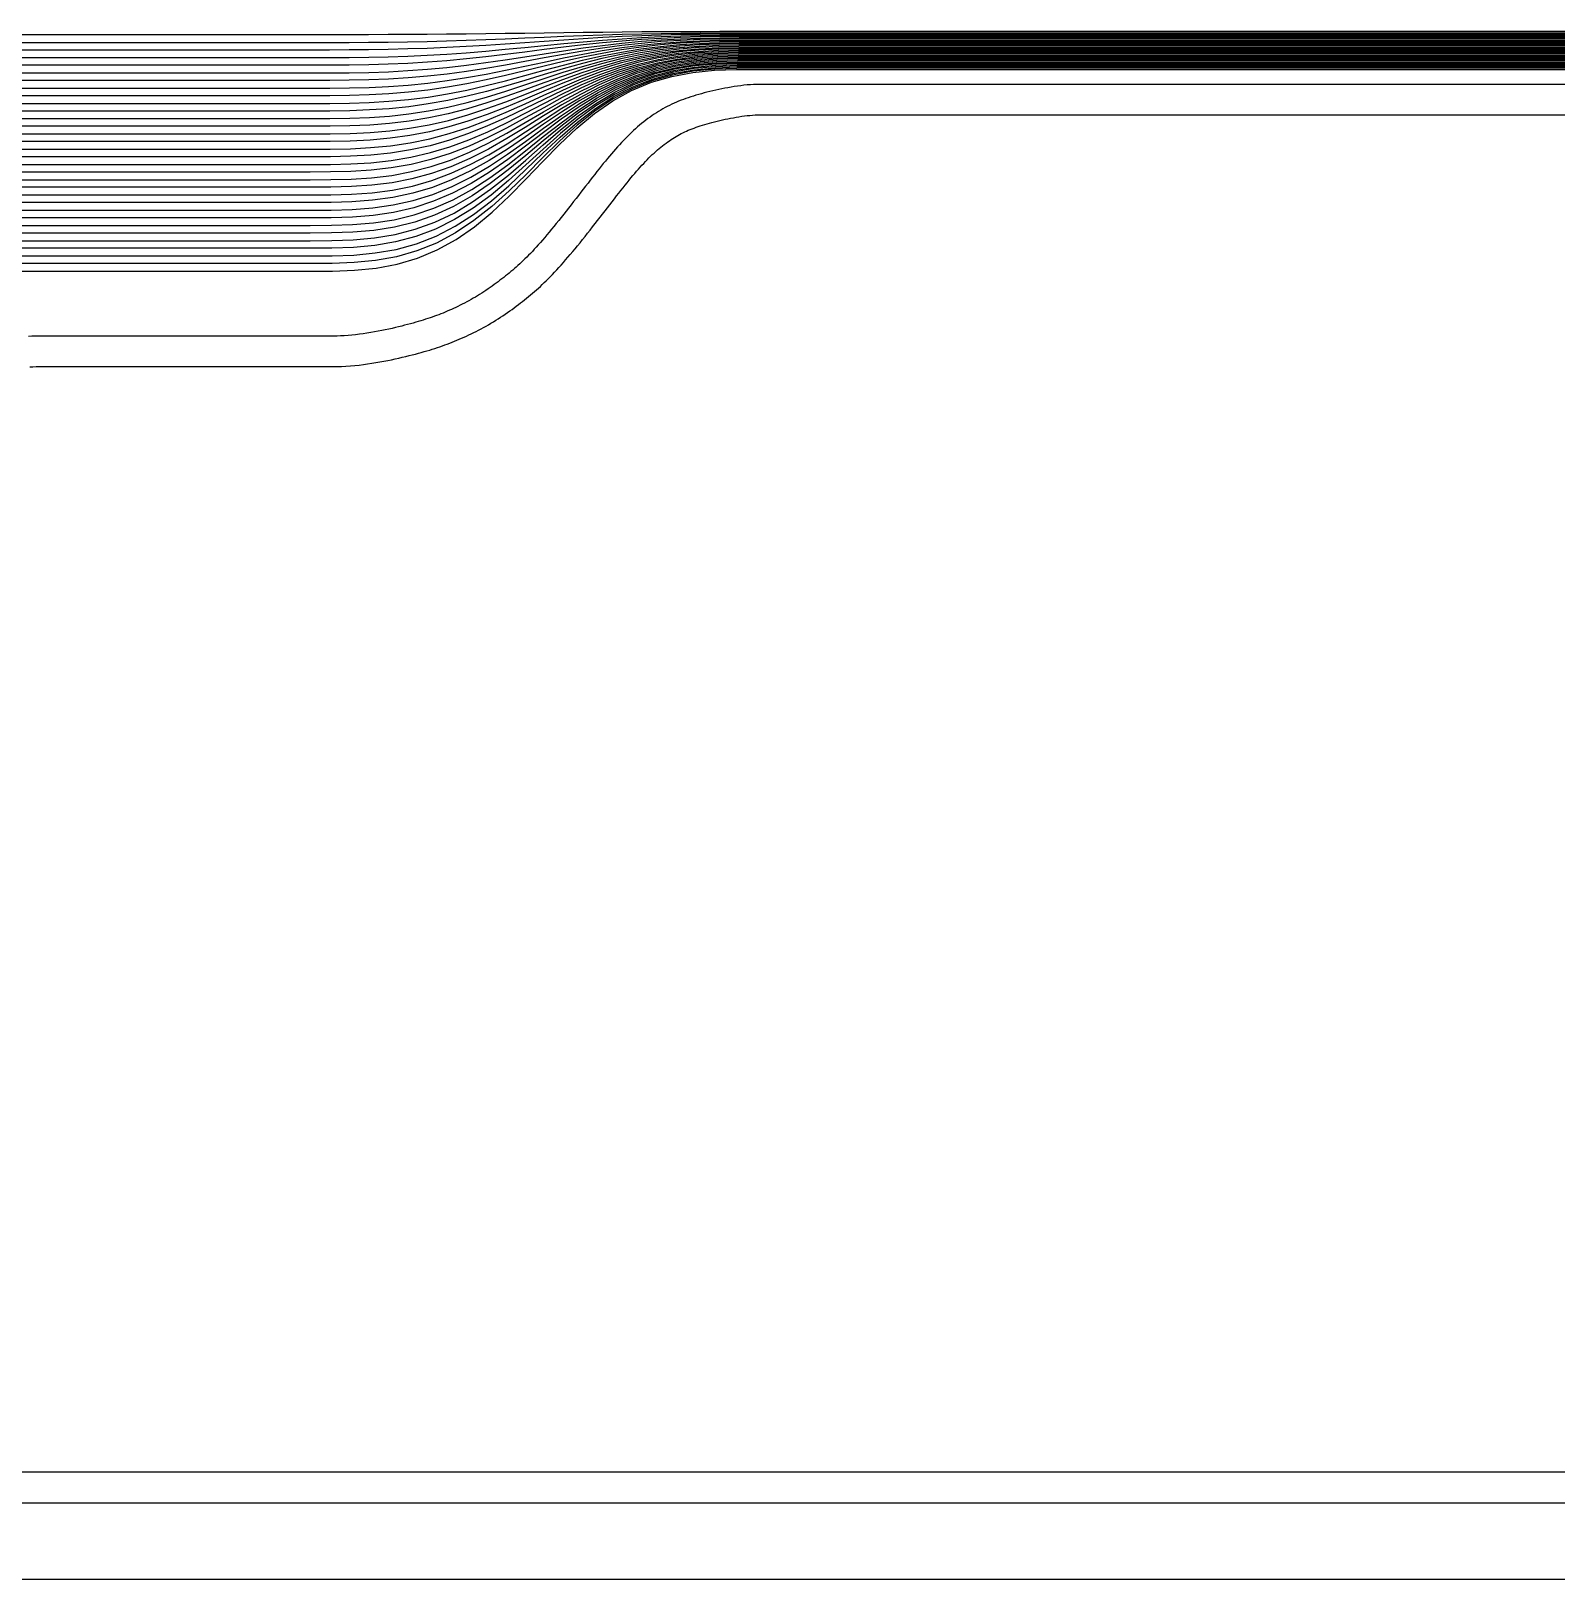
# Model space of a CAD drawing. Header units: millimetres. Extents: x 0 to 20, y 0 to 10.
# Drawn here: x 10 to 15, y 0 to 5.07 of the extents above; entities that cross this region are included whole.
import ezdxf

# ---------------------------------------------------------------- set-up
doc = ezdxf.new("R2010")
doc.units = ezdxf.units.MM
doc.header["$MEASUREMENT"] = 0
for name, color, linetype in [('Etch Layer 1', 10, 'Continuous'), ('Etch Layer 2', 112, 'Continuous'), ('Metal Layer 1', 52, 'Continuous')]:
    doc.layers.add(name, color=color, linetype=linetype)

msp = doc.modelspace()

# ---------------------------------------------------------------- linework, layer by layer
msp.add_lwpolyline([(20, 10), (0, 10), (0, 0), (20, 0)], close=True)
at = {"layer": 'Etch Layer 1'}
for points in [[(4.9715, 0.25), (19.29, 0.25, 0.414214), (19.39, 0.35), (19.39, 9.8, 0.414214), (19.29, 9.9), (4.9715, 9.9, 0.414214)], [(5.0715, 9.8), (19.19, 9.8, -0.414214), (19.29, 9.7), (19.29, 0.45, -0.414214), (19.19, 0.35), (5.0715, 0.35, -0.414214)]]:
    msp.add_lwpolyline(points, format="xyb", dxfattribs=at)
for points in [[(17.9023, 4.9), (12.39, 4.9), (12.3796, 4.8999), (12.3692, 4.8995), (12.3587, 4.8988), (12.3481, 4.8979), (12.3375, 4.8969), (12.3269, 4.8956), (12.3164, 4.8942), (12.3059, 4.8926), (12.2955, 4.8909), (12.2851, 4.8891), (12.2749, 4.8872), (12.2647, 4.8852), (12.2548, 4.8831), (12.2449, 4.881), (12.2352, 4.8788), (12.2256, 4.8765), (12.2162, 4.8741), (12.207, 4.8717), (12.198, 4.8693), (12.1891, 4.8668), (12.1803, 4.8642), (12.1718, 4.8616), (12.1634, 4.8589), (12.1551, 4.8562), (12.1471, 4.8534), (12.1391, 4.8505), (12.1313, 4.8476), (12.1235, 4.8445), (12.1159, 4.8413), (12.1084, 4.8381), (12.101, 4.8347), (12.0936, 4.8311), (12.0863, 4.8275), (12.0791, 4.8237), (12.0719, 4.8197), (12.0647, 4.8156), (12.0576, 4.8114), (12.0506, 4.807), (12.0435, 4.8024), (12.0365, 4.7977), (12.0296, 4.7928), (12.0226, 4.7878), (12.0157, 4.7826), (12.0089, 4.7773), (12.002, 4.7718), (11.9952, 4.7662), (11.9885, 4.7604), (11.9818, 4.7545), (11.9751, 4.7485), (11.9685, 4.7423), (11.9619, 4.736), (11.9553, 4.7295), (11.9487, 4.7229), (11.9422, 4.7162), (11.9357, 4.7093), (11.9292, 4.7022), (11.9227, 4.6951), (11.9162, 4.6877), (11.9097, 4.6802), (11.9032, 4.6726), (11.8966, 4.6648), (11.89, 4.6568), (11.8833, 4.6486), (11.8765, 4.6402), (11.8696, 4.6316), (11.8627, 4.6229), (11.8556, 4.6139), (11.8485, 4.6048), (11.8412, 4.5954), (11.8338, 4.5859), (11.8263, 4.5762), (11.8186, 4.5664), (11.8109, 4.5564), (11.8031, 4.5463), (11.7951, 4.5361), (11.7871, 4.5258), (11.7791, 4.5154), (11.7709, 4.505), (11.7628, 4.4946), (11.7546, 4.4842), (11.7465, 4.4739), (11.7384, 4.4637), (11.7303, 4.4537), (11.7224, 4.4438), (11.7145, 4.4341), (11.7068, 4.4247), (11.6992, 4.4155), (11.6917, 4.4066), (11.6844, 4.3979), (11.6772, 4.3896), (11.6702, 4.3816), (11.6634, 4.3738), (11.6567, 4.3664), (11.6502, 4.3593), (11.6439, 4.3525), (11.6377, 4.3459), (11.6316, 4.3396), (11.6256, 4.3336), (11.6197, 4.3278), (11.6139, 4.3222), (11.6081, 4.3167), (11.6024, 4.3114), (11.5967, 4.3063), (11.591, 4.3012), (11.5853, 4.2962), (11.5795, 4.2912), (11.5737, 4.2864), (11.5679, 4.2815), (11.562, 4.2767), (11.556, 4.2719), (11.55, 4.2671), (11.5438, 4.2623), (11.5376, 4.2575), (11.5313, 4.2528), (11.5249, 4.248), (11.5184, 4.2433), (11.5119, 4.2386), (11.5052, 4.2339), (11.4985, 4.2292), (11.4917, 4.2247), (11.4849, 4.2201), (11.478, 4.2157), (11.471, 4.2113), (11.464, 4.207), (11.457, 4.2027), (11.4499, 4.1986), (11.4428, 4.1945), (11.4357, 4.1906), (11.4285, 4.1867), (11.4214, 4.1829), (11.4142, 4.1792), (11.4071, 4.1756), (11.4, 4.1722), (11.3929, 4.1688), (11.3858, 4.1655), (11.3788, 4.1623), (11.3718, 4.1592), (11.3648, 4.1562), (11.3579, 4.1532), (11.3509, 4.1504), (11.344, 4.1476), (11.337, 4.1449), (11.33, 4.1422), (11.323, 4.1396), (11.3158, 4.1371), (11.3086, 4.1346), (11.3013, 4.1321), (11.2938, 4.1297), (11.2861, 4.1273), (11.2782, 4.1248), (11.27, 4.1224), (11.2617, 4.12), (11.253, 4.1175), (11.244, 4.1151), (11.2348, 4.1126), (11.2252, 4.1101), (11.2154, 4.1076), (11.2052, 4.1051), (11.1947, 4.1026), (11.1839, 4.1001), (11.1729, 4.0977), (11.1616, 4.0952), (11.15, 4.0929), (11.1382, 4.0905), (11.1262, 4.0883), (11.114, 4.0862), (11.1017, 4.0841), (11.0893, 4.0822), (11.0768, 4.0805), (11.0643, 4.0789), (11.0519, 4.0776), (11.0395, 4.0765), (11.0272, 4.0757), (11.0152, 4.0752), (11.0034, 4.075), (10.048, 4.075), (10.0366, 4.0749), (10.0253, 4.0748), (10.014, 4.0745), (10.0028, 4.0741), (9.9916, 4.0737)], [(9.9964, 3.9738), (10.0066, 3.9742), (10.0168, 3.9746), (10.0272, 3.9748), (10.0375, 3.9749), (10.0482, 3.975), (11.0042, 3.975), (11.0181, 3.9752), (11.0327, 3.9758), (11.0472, 3.9768), (11.0616, 3.9781), (11.0758, 3.9796), (11.0898, 3.9813), (11.1037, 3.9833), (11.1174, 3.9854), (11.1308, 3.9876), (11.1441, 3.9899), (11.157, 3.9923), (11.1697, 3.9948), (11.1821, 3.9974), (11.1942, 4), (11.206, 4.0026), (11.2175, 4.0053), (11.2287, 4.0079), (11.2395, 4.0106), (11.2501, 4.0132), (11.2603, 4.0159), (11.2702, 4.0185), (11.2798, 4.0212), (11.2892, 4.0238), (11.2983, 4.0265), (11.3072, 4.0291), (11.3158, 4.0318), (11.3243, 4.0345), (11.3327, 4.0372), (11.3409, 4.0399), (11.349, 4.0427), (11.357, 4.0456), (11.3649, 4.0485), (11.3728, 4.0515), (11.3807, 4.0546), (11.3885, 4.0577), (11.3963, 4.0609), (11.4042, 4.0642), (11.412, 4.0676), (11.4198, 4.0711), (11.4277, 4.0747), (11.4356, 4.0784), (11.4436, 4.0822), (11.4516, 4.0861), (11.4596, 4.0901), (11.4676, 4.0943), (11.4757, 4.0985), (11.4838, 4.1029), (11.4919, 4.1074), (11.5, 4.112), (11.508, 4.1167), (11.516, 4.1215), (11.5239, 4.1264), (11.5318, 4.1314), (11.5396, 4.1364), (11.5473, 4.1415), (11.5549, 4.1467), (11.5625, 4.1519), (11.5699, 4.1571), (11.5771, 4.1623), (11.5843, 4.1675), (11.5913, 4.1728), (11.5982, 4.178), (11.605, 4.1832), (11.6117, 4.1885), (11.6184, 4.1937), (11.6249, 4.199), (11.6314, 4.2043), (11.6379, 4.2097), (11.6443, 4.2151), (11.6507, 4.2206), (11.6571, 4.2262), (11.6636, 4.2319), (11.67, 4.2377), (11.6765, 4.2437), (11.683, 4.2499), (11.6896, 4.2562), (11.6962, 4.2628), (11.703, 4.2696), (11.7098, 4.2767), (11.7167, 4.2839), (11.7237, 4.2915), (11.7309, 4.2993), (11.7381, 4.3073), (11.7455, 4.3157), (11.7529, 4.3242), (11.7605, 4.3331), (11.7682, 4.3422), (11.776, 4.3515), (11.784, 4.3611), (11.792, 4.3709), (11.8001, 4.3809), (11.8083, 4.3911), (11.8166, 4.4014), (11.8248, 4.4118), (11.8331, 4.4223), (11.8414, 4.4328), (11.8497, 4.4434), (11.8579, 4.4539), (11.8661, 4.4644), (11.8741, 4.4747), (11.8821, 4.485), (11.8899, 4.4952), (11.8977, 4.5052), (11.9053, 4.515), (11.9127, 4.5246), (11.9201, 4.534), (11.9272, 4.5432), (11.9342, 4.5521), (11.9411, 4.5608), (11.9478, 4.5693), (11.9544, 4.5775), (11.9609, 4.5855), (11.9672, 4.5932), (11.9734, 4.6007), (11.9795, 4.6079), (11.9855, 4.6149), (11.9914, 4.6218), (11.9972, 4.6284), (12.003, 4.6348), (12.0088, 4.641), (12.0145, 4.6471), (12.0202, 4.6529), (12.0259, 4.6587), (12.0315, 4.6642), (12.0371, 4.6696), (12.0428, 4.6748), (12.0484, 4.6799), (12.054, 4.6849), (12.0596, 4.6896), (12.0652, 4.6943), (12.0708, 4.6988), (12.0764, 4.7031), (12.082, 4.7073), (12.0876, 4.7114), (12.0931, 4.7152), (12.0987, 4.719), (12.1042, 4.7226), (12.1097, 4.726), (12.1153, 4.7293), (12.1208, 4.7325), (12.1264, 4.7356), (12.132, 4.7385), (12.1376, 4.7413), (12.1434, 4.7441), (12.1492, 4.7467), (12.1551, 4.7493), (12.1612, 4.7518), (12.1674, 4.7543), (12.1738, 4.7567), (12.1804, 4.7591), (12.1872, 4.7615), (12.1943, 4.7638), (12.2015, 4.7661), (12.209, 4.7684), (12.2167, 4.7707), (12.2246, 4.7729), (12.2327, 4.7751), (12.2409, 4.7772), (12.2494, 4.7793), (12.258, 4.7814), (12.2668, 4.7834), (12.2757, 4.7854), (12.2847, 4.7872), (12.2937, 4.789), (12.3029, 4.7907), (12.3121, 4.7923), (12.3212, 4.7938), (12.3304, 4.7952), (12.3394, 4.7964), (12.3484, 4.7975), (12.3572, 4.7983), (12.3659, 4.7991), (12.3742, 4.7996), (12.3823, 4.7999), (12.3907, 4.8), (17.905, 4.8)]]:
    msp.add_lwpolyline(points, dxfattribs=at)
at = {"layer": 'Etch Layer 2'}
for points in [[(4.9715, 0.25), (19.29, 0.25, 0.414214), (19.39, 0.35), (19.39, 9.8, 0.414214), (19.29, 9.9), (4.9715, 9.9, 0.414214)], [(5.0715, 9.8), (19.19, 9.8, -0.414214), (19.29, 9.7), (19.29, 0.45, -0.414214), (19.19, 0.35), (5.0715, 0.35, -0.414214)]]:
    msp.add_lwpolyline(points, format="xyb", dxfattribs=at)
for points in [[(17.9023, 4.9), (12.39, 4.9), (12.3796, 4.8999), (12.3692, 4.8995), (12.3587, 4.8988), (12.3481, 4.8979), (12.3375, 4.8969), (12.3269, 4.8956), (12.3164, 4.8942), (12.3059, 4.8926), (12.2955, 4.8909), (12.2851, 4.8891), (12.2749, 4.8872), (12.2647, 4.8852), (12.2548, 4.8831), (12.2449, 4.881), (12.2352, 4.8788), (12.2256, 4.8765), (12.2162, 4.8741), (12.207, 4.8717), (12.198, 4.8693), (12.1891, 4.8668), (12.1803, 4.8642), (12.1718, 4.8616), (12.1634, 4.8589), (12.1551, 4.8562), (12.1471, 4.8534), (12.1391, 4.8505), (12.1313, 4.8476), (12.1235, 4.8445), (12.1159, 4.8413), (12.1084, 4.8381), (12.101, 4.8347), (12.0936, 4.8311), (12.0863, 4.8275), (12.0791, 4.8237), (12.0719, 4.8197), (12.0647, 4.8156), (12.0576, 4.8114), (12.0506, 4.807), (12.0435, 4.8024), (12.0365, 4.7977), (12.0296, 4.7928), (12.0226, 4.7878), (12.0157, 4.7826), (12.0089, 4.7773), (12.002, 4.7718), (11.9952, 4.7662), (11.9885, 4.7604), (11.9818, 4.7545), (11.9751, 4.7485), (11.9685, 4.7423), (11.9619, 4.736), (11.9553, 4.7295), (11.9487, 4.7229), (11.9422, 4.7162), (11.9357, 4.7093), (11.9292, 4.7022), (11.9227, 4.6951), (11.9162, 4.6877), (11.9097, 4.6802), (11.9032, 4.6726), (11.8966, 4.6648), (11.89, 4.6568), (11.8833, 4.6486), (11.8765, 4.6402), (11.8696, 4.6316), (11.8627, 4.6229), (11.8556, 4.6139), (11.8485, 4.6048), (11.8412, 4.5954), (11.8338, 4.5859), (11.8263, 4.5762), (11.8186, 4.5664), (11.8109, 4.5564), (11.8031, 4.5463), (11.7951, 4.5361), (11.7871, 4.5258), (11.7791, 4.5154), (11.7709, 4.505), (11.7628, 4.4946), (11.7546, 4.4842), (11.7465, 4.4739), (11.7384, 4.4637), (11.7303, 4.4537), (11.7224, 4.4438), (11.7145, 4.4341), (11.7068, 4.4247), (11.6992, 4.4155), (11.6917, 4.4066), (11.6844, 4.3979), (11.6772, 4.3896), (11.6702, 4.3816), (11.6634, 4.3738), (11.6567, 4.3664), (11.6502, 4.3593), (11.6439, 4.3525), (11.6377, 4.3459), (11.6316, 4.3396), (11.6256, 4.3336), (11.6197, 4.3278), (11.6139, 4.3222), (11.6081, 4.3167), (11.6024, 4.3114), (11.5967, 4.3063), (11.591, 4.3012), (11.5853, 4.2962), (11.5795, 4.2912), (11.5737, 4.2864), (11.5679, 4.2815), (11.562, 4.2767), (11.556, 4.2719), (11.55, 4.2671), (11.5438, 4.2623), (11.5376, 4.2575), (11.5313, 4.2528), (11.5249, 4.248), (11.5184, 4.2433), (11.5119, 4.2386), (11.5052, 4.2339), (11.4985, 4.2292), (11.4917, 4.2247), (11.4849, 4.2201), (11.478, 4.2157), (11.471, 4.2113), (11.464, 4.207), (11.457, 4.2027), (11.4499, 4.1986), (11.4428, 4.1945), (11.4357, 4.1906), (11.4285, 4.1867), (11.4214, 4.1829), (11.4142, 4.1792), (11.4071, 4.1756), (11.4, 4.1722), (11.3929, 4.1688), (11.3858, 4.1655), (11.3788, 4.1623), (11.3718, 4.1592), (11.3648, 4.1562), (11.3579, 4.1532), (11.3509, 4.1504), (11.344, 4.1476), (11.337, 4.1449), (11.33, 4.1422), (11.323, 4.1396), (11.3158, 4.1371), (11.3086, 4.1346), (11.3013, 4.1321), (11.2938, 4.1297), (11.2861, 4.1273), (11.2782, 4.1248), (11.27, 4.1224), (11.2617, 4.12), (11.253, 4.1175), (11.244, 4.1151), (11.2348, 4.1126), (11.2252, 4.1101), (11.2154, 4.1076), (11.2052, 4.1051), (11.1947, 4.1026), (11.1839, 4.1001), (11.1729, 4.0977), (11.1616, 4.0952), (11.15, 4.0929), (11.1382, 4.0905), (11.1262, 4.0883), (11.114, 4.0862), (11.1017, 4.0841), (11.0893, 4.0822), (11.0768, 4.0805), (11.0643, 4.0789), (11.0519, 4.0776), (11.0395, 4.0765), (11.0272, 4.0757), (11.0152, 4.0752), (11.0034, 4.075), (10.048, 4.075), (10.0366, 4.0749), (10.0253, 4.0748), (10.014, 4.0745), (10.0028, 4.0741), (9.9916, 4.0737)], [(9.9964, 3.9738), (10.0066, 3.9742), (10.0168, 3.9746), (10.0272, 3.9748), (10.0375, 3.9749), (10.0482, 3.975), (11.0042, 3.975), (11.0181, 3.9752), (11.0327, 3.9758), (11.0472, 3.9768), (11.0616, 3.9781), (11.0758, 3.9796), (11.0898, 3.9813), (11.1037, 3.9833), (11.1174, 3.9854), (11.1308, 3.9876), (11.1441, 3.9899), (11.157, 3.9923), (11.1697, 3.9948), (11.1821, 3.9974), (11.1942, 4), (11.206, 4.0026), (11.2175, 4.0053), (11.2287, 4.0079), (11.2395, 4.0106), (11.2501, 4.0132), (11.2603, 4.0159), (11.2702, 4.0185), (11.2798, 4.0212), (11.2892, 4.0238), (11.2983, 4.0265), (11.3072, 4.0291), (11.3158, 4.0318), (11.3243, 4.0345), (11.3327, 4.0372), (11.3409, 4.0399), (11.349, 4.0427), (11.357, 4.0456), (11.3649, 4.0485), (11.3728, 4.0515), (11.3807, 4.0546), (11.3885, 4.0577), (11.3963, 4.0609), (11.4042, 4.0642), (11.412, 4.0676), (11.4198, 4.0711), (11.4277, 4.0747), (11.4356, 4.0784), (11.4436, 4.0822), (11.4516, 4.0861), (11.4596, 4.0901), (11.4676, 4.0943), (11.4757, 4.0985), (11.4838, 4.1029), (11.4919, 4.1074), (11.5, 4.112), (11.508, 4.1167), (11.516, 4.1215), (11.5239, 4.1264), (11.5318, 4.1314), (11.5396, 4.1364), (11.5473, 4.1415), (11.5549, 4.1467), (11.5625, 4.1519), (11.5699, 4.1571), (11.5771, 4.1623), (11.5843, 4.1675), (11.5913, 4.1728), (11.5982, 4.178), (11.605, 4.1832), (11.6117, 4.1885), (11.6184, 4.1937), (11.6249, 4.199), (11.6314, 4.2043), (11.6379, 4.2097), (11.6443, 4.2151), (11.6507, 4.2206), (11.6571, 4.2262), (11.6636, 4.2319), (11.67, 4.2377), (11.6765, 4.2437), (11.683, 4.2499), (11.6896, 4.2562), (11.6962, 4.2628), (11.703, 4.2696), (11.7098, 4.2767), (11.7167, 4.2839), (11.7237, 4.2915), (11.7309, 4.2993), (11.7381, 4.3073), (11.7455, 4.3157), (11.7529, 4.3242), (11.7605, 4.3331), (11.7682, 4.3422), (11.776, 4.3515), (11.784, 4.3611), (11.792, 4.3709), (11.8001, 4.3809), (11.8083, 4.3911), (11.8166, 4.4014), (11.8248, 4.4118), (11.8331, 4.4223), (11.8414, 4.4328), (11.8497, 4.4434), (11.8579, 4.4539), (11.8661, 4.4644), (11.8741, 4.4747), (11.8821, 4.485), (11.8899, 4.4952), (11.8977, 4.5052), (11.9053, 4.515), (11.9127, 4.5246), (11.9201, 4.534), (11.9272, 4.5432), (11.9342, 4.5521), (11.9411, 4.5608), (11.9478, 4.5693), (11.9544, 4.5775), (11.9609, 4.5855), (11.9672, 4.5932), (11.9734, 4.6007), (11.9795, 4.6079), (11.9855, 4.6149), (11.9914, 4.6218), (11.9972, 4.6284), (12.003, 4.6348), (12.0088, 4.641), (12.0145, 4.6471), (12.0202, 4.6529), (12.0259, 4.6587), (12.0315, 4.6642), (12.0371, 4.6696), (12.0428, 4.6748), (12.0484, 4.6799), (12.054, 4.6849), (12.0596, 4.6896), (12.0652, 4.6943), (12.0708, 4.6988), (12.0764, 4.7031), (12.082, 4.7073), (12.0876, 4.7114), (12.0931, 4.7152), (12.0987, 4.719), (12.1042, 4.7226), (12.1097, 4.726), (12.1153, 4.7293), (12.1208, 4.7325), (12.1264, 4.7356), (12.132, 4.7385), (12.1376, 4.7413), (12.1434, 4.7441), (12.1492, 4.7467), (12.1551, 4.7493), (12.1612, 4.7518), (12.1674, 4.7543), (12.1738, 4.7567), (12.1804, 4.7591), (12.1872, 4.7615), (12.1943, 4.7638), (12.2015, 4.7661), (12.209, 4.7684), (12.2167, 4.7707), (12.2246, 4.7729), (12.2327, 4.7751), (12.2409, 4.7772), (12.2494, 4.7793), (12.258, 4.7814), (12.2668, 4.7834), (12.2757, 4.7854), (12.2847, 4.7872), (12.2937, 4.789), (12.3029, 4.7907), (12.3121, 4.7923), (12.3212, 4.7938), (12.3304, 4.7952), (12.3394, 4.7964), (12.3484, 4.7975), (12.3572, 4.7983), (12.3659, 4.7991), (12.3742, 4.7996), (12.3823, 4.7999), (12.3907, 4.8), (17.905, 4.8)]]:
    msp.add_lwpolyline(points, dxfattribs=at)
at = {"layer": 'Metal Layer 1'}
for points in [[(17.7978, 5.0727), (12.3865, 5.0727), (12.3225, 5.0727), (12.2585, 5.0727), (12.1946, 5.0726), (12.1306, 5.0724), (12.0666, 5.0721), (12.0026, 5.0717), (11.9386, 5.0711), (11.8747, 5.0705), (11.8107, 5.0698), (11.7467, 5.0689), (11.6827, 5.0681), (11.6188, 5.0672), (11.5548, 5.0663), (11.4908, 5.0655), (11.4268, 5.0647), (11.3629, 5.0641), (11.2989, 5.0636), (11.2349, 5.0632), (11.1709, 5.0629), (11.1069, 5.0627), (11.043, 5.0625), (10.979, 5.0625), (10.915, 5.0625), (9.39, 5.0625)], [(9.39, 5.0375), (10.915, 5.0375), (10.979, 5.0375), (11.043, 5.0377), (11.107, 5.038), (11.171, 5.0386), (11.235, 5.0395), (11.299, 5.0408), (11.3629, 5.0425), (11.4269, 5.0445), (11.4909, 5.0468), (11.5548, 5.0493), (11.6188, 5.052), (11.6827, 5.0548), (11.7467, 5.0574), (11.8106, 5.06), (11.8746, 5.0623), (11.9386, 5.0643), (12.0026, 5.0659), (12.0665, 5.0672), (12.1305, 5.0681), (12.1945, 5.0688), (12.2585, 5.0691), (12.3225, 5.0692), (12.3865, 5.0692), (17.7928, 5.0692)], [(17.7678, 5.0647), (12.3865, 5.0647), (12.3225, 5.0647), (12.2584, 5.0645), (12.1944, 5.0639), (12.1304, 5.0629), (12.0664, 5.0614), (12.0024, 5.0593), (11.9384, 5.0566), (11.8745, 5.0533), (11.8106, 5.0495), (11.7466, 5.0453), (11.6827, 5.0409), (11.6188, 5.0364), (11.5549, 5.0319), (11.4909, 5.0277), (11.427, 5.024), (11.3631, 5.0207), (11.2991, 5.018), (11.2351, 5.0159), (11.1711, 5.0143), (11.1071, 5.0133), (11.0431, 5.0128), (10.979, 5.0125), (10.915, 5.0125), (9.39, 5.0125)], [(9.39, 4.9875), (10.915, 4.9875), (10.9791, 4.9875), (11.0432, 4.9879), (11.1073, 4.9886), (11.1713, 4.9901), (11.2353, 4.9922), (11.2993, 4.9952), (11.3633, 4.9991), (11.4272, 5.0037), (11.4911, 5.009), (11.555, 5.0149), (11.6188, 5.0212), (11.6827, 5.0276), (11.7465, 5.0338), (11.8104, 5.0397), (11.8743, 5.0451), (11.9382, 5.0497), (12.0022, 5.0535), (12.0662, 5.0565), (12.1302, 5.0587), (12.1942, 5.0601), (12.2583, 5.0609), (12.3224, 5.0612), (12.3865, 5.0612), (17.7678, 5.0612)], [(17.7678, 5.0567), (12.3865, 5.0567), (12.3223, 5.0567), (12.2582, 5.0563), (12.194, 5.0553), (12.13, 5.0535), (12.0659, 5.0507), (12.0019, 5.0469), (11.938, 5.042), (11.8741, 5.0361), (11.8102, 5.0293), (11.7464, 5.0217), (11.6826, 5.0137), (11.6189, 5.0055), (11.5551, 4.9975), (11.4913, 4.99), (11.4274, 4.9832), (11.3635, 4.9773), (11.2996, 4.9724), (11.2356, 4.9686), (11.1715, 4.9658), (11.1075, 4.964), (11.0433, 4.963), (10.9792, 4.9626), (10.915, 4.9625), (9.39, 4.9625)], [(9.39, 4.9375), (10.915, 4.9375), (10.9793, 4.9376), (11.0435, 4.9381), (11.1077, 4.9393), (11.1719, 4.9415), (11.2359, 4.9449), (11.2999, 4.9497), (11.3639, 4.9557), (11.4277, 4.9629), (11.4915, 4.9713), (11.5552, 4.9805), (11.6189, 4.9904), (11.6826, 5.0004), (11.7463, 5.0102), (11.81, 5.0195), (11.8738, 5.0278), (11.9376, 5.0351), (12.0016, 5.0411), (12.0656, 5.0458), (12.1296, 5.0492), (12.1938, 5.0515), (12.258, 5.0527), (12.3222, 5.0532), (12.3865, 5.0532), (17.7678, 5.0532)], [(17.7678, 5.0487), (12.3865, 5.0487), (12.3221, 5.0487), (12.2578, 5.0481), (12.1935, 5.0466), (12.1293, 5.044), (12.0652, 5.04), (12.0012, 5.0344), (11.9373, 5.0274), (11.8735, 5.0188), (11.8098, 5.009), (11.7461, 4.9981), (11.6825, 4.9865), (11.619, 4.9747), (11.5554, 4.9631), (11.4917, 4.9523), (11.428, 4.9424), (11.3642, 4.9339), (11.3003, 4.9268), (11.2363, 4.9213), (11.1722, 4.9172), (11.108, 4.9146), (11.0437, 4.9132), (10.9794, 4.9126), (10.915, 4.9125), (9.39, 4.9125)], [(9.39, 4.8875), (10.915, 4.8875), (10.9795, 4.8876), (11.044, 4.8883), (11.1084, 4.8899), (11.1727, 4.893), (11.2368, 4.8976), (11.3008, 4.9041), (11.3647, 4.9122), (11.4284, 4.9221), (11.4921, 4.9335), (11.5556, 4.9461), (11.619, 4.9595), (11.6825, 4.9732), (11.7459, 4.9866), (11.8094, 4.9992), (11.8731, 5.0106), (11.9368, 5.0205), (12.0007, 5.0287), (12.0647, 5.0351), (12.1288, 5.0398), (12.1931, 5.0428), (12.2575, 5.0445), (12.322, 5.0452), (12.3865, 5.0452), (17.7678, 5.0452)], [(17.7678, 5.0407), (12.3865, 5.0407), (12.3218, 5.0406), (12.2572, 5.0399), (12.1927, 5.038), (12.1283, 5.0346), (12.0641, 5.0293), (12.0001, 5.022), (11.9363, 5.0128), (11.8726, 5.0016), (11.8091, 4.9887), (11.7457, 4.9745), (11.6824, 4.9594), (11.6191, 4.9439), (11.5558, 4.9287), (11.4924, 4.9145), (11.4289, 4.9016), (11.3652, 4.8905), (11.3014, 4.8812), (11.2374, 4.874), (11.1732, 4.8687), (11.1088, 4.8653), (11.0443, 4.8634), (10.9797, 4.8626), (10.915, 4.8625), (9.39, 4.8625)], [(9.39, 4.8375), (10.915, 4.8375), (10.9798, 4.8376), (11.0446, 4.8385), (11.1093, 4.8406), (11.1737, 4.8444), (11.238, 4.8503), (11.302, 4.8585), (11.3658, 4.8688), (11.4294, 4.8814), (11.4928, 4.8958), (11.5561, 4.9117), (11.6192, 4.9287), (11.6823, 4.946), (11.7454, 4.963), (11.8087, 4.979), (11.8721, 4.9934), (11.9357, 5.0059), (11.9995, 5.0163), (12.0635, 5.0244), (12.1278, 5.0303), (12.1922, 5.0342), (12.2569, 5.0363), (12.3217, 5.0371), (12.3865, 5.0372), (17.7678, 5.0372)], [(17.7678, 5.0327), (12.3865, 5.0327), (12.3215, 5.0326), (12.2565, 5.0317), (12.1917, 5.0293), (12.1272, 5.0251), (12.0628, 5.0186), (11.9988, 5.0096), (11.935, 4.9982), (11.8715, 4.9844), (11.8082, 4.9685), (11.7452, 4.9509), (11.6822, 4.9322), (11.6193, 4.9131), (11.5563, 4.8944), (11.4933, 4.8768), (11.43, 4.8609), (11.3665, 4.8471), (11.3027, 4.8356), (11.2387, 4.8267), (11.1743, 4.8202), (11.1098, 4.8159), (11.045, 4.8136), (10.98, 4.8126), (10.915, 4.8125), (9.39, 4.8125)], [(9.39, 4.7875), (10.915, 4.7875), (10.9802, 4.7877), (11.0454, 4.7887), (11.1103, 4.7912), (11.175, 4.7959), (11.2394, 4.803), (11.3035, 4.8129), (11.3672, 4.8254), (11.4306, 4.8406), (11.4938, 4.858), (11.5567, 4.8773), (11.6194, 4.8979), (11.6821, 4.9189), (11.7448, 4.9394), (11.8078, 4.9587), (11.8709, 4.9762), (11.9343, 4.9913), (11.998, 5.0039), (12.0621, 5.0137), (12.1265, 5.0208), (12.1912, 5.0255), (12.2561, 5.0281), (12.3213, 5.0291), (12.3865, 5.0292), (17.7678, 5.0292)], [(17.7678, 5.0247), (12.3865, 5.0247), (12.321, 5.0246), (12.2557, 5.0235), (12.1906, 5.0207), (12.1257, 5.0156), (12.0613, 5.0079), (11.9972, 4.9972), (11.9335, 4.9836), (11.8702, 4.9672), (11.8072, 4.9482), (11.7445, 4.9273), (11.682, 4.905), (11.6195, 4.8822), (11.557, 4.86), (11.4943, 4.839), (11.4313, 4.8201), (11.368, 4.8036), (11.3043, 4.79), (11.2402, 4.7794), (11.1758, 4.7716), (11.1109, 4.7665), (11.0458, 4.7638), (10.9805, 4.7627), (10.915, 4.7625), (9.39, 4.7625)], [(9.39, 4.7375), (10.915, 4.7375), (10.9807, 4.7377), (11.0463, 4.7389), (11.1116, 4.7419), (11.1766, 4.7474), (11.2411, 4.7558), (11.3052, 4.7673), (11.3688, 4.782), (11.432, 4.7998), (11.4949, 4.8203), (11.5574, 4.843), (11.6196, 4.8671), (11.6819, 4.8917), (11.7442, 4.9158), (11.8066, 4.9385), (11.8695, 4.959), (11.9327, 4.9767), (11.9963, 4.9915), (12.0604, 5.003), (12.1249, 5.0114), (12.1899, 5.0169), (12.2552, 5.0199), (12.3208, 5.0211), (12.3865, 5.0212), (17.7678, 5.0212)], [(17.7678, 5.0167), (12.3865, 5.0167), (12.3205, 5.0166), (12.2547, 5.0153), (12.1892, 5.0121), (12.1241, 5.0062), (12.0595, 4.9972), (11.9954, 4.9848), (11.9318, 4.969), (11.8687, 4.95), (11.806, 4.928), (11.7438, 4.9037), (11.6817, 4.8778), (11.6198, 4.8514), (11.5577, 4.8256), (11.4955, 4.8013), (11.4328, 4.7793), (11.3697, 4.7602), (11.3061, 4.7444), (11.242, 4.7321), (11.1774, 4.7231), (11.1123, 4.7172), (11.0468, 4.714), (10.981, 4.7127), (10.915, 4.7125), (9.39, 4.7125)], [(9.39, 4.6875), (10.915, 4.6875), (10.9813, 4.6877), (11.0473, 4.6891), (11.1131, 4.6925), (11.1783, 4.6988), (11.2431, 4.7085), (11.3072, 4.7217), (11.3707, 4.7386), (11.4337, 4.759), (11.4961, 4.7825), (11.5582, 4.8086), (11.6199, 4.8362), (11.6816, 4.8645), (11.7433, 4.8922), (11.8054, 4.9182), (11.8678, 4.9417), (11.9308, 4.9621), (11.9943, 4.9791), (12.0584, 4.9923), (12.1232, 5.0019), (12.1884, 5.0082), (12.2542, 5.0117), (12.3202, 5.013), (12.3865, 5.0132), (17.7678, 5.0132)], [(17.7678, 5.0087), (12.3865, 5.0087), (12.3199, 5.0085), (12.2536, 5.0071), (12.1876, 5.0034), (12.1222, 4.9967), (12.0574, 4.9865), (11.9932, 4.9724), (11.9298, 4.9544), (11.8669, 4.9327), (11.8047, 4.9077), (11.7429, 4.8801), (11.6814, 4.8507), (11.6201, 4.8206), (11.5586, 4.7912), (11.4968, 4.7635), (11.4346, 4.7385), (11.3717, 4.7168), (11.3083, 4.6988), (11.2441, 4.6848), (11.1793, 4.6745), (11.1139, 4.6678), (11.0479, 4.6642), (10.9816, 4.6627), (10.915, 4.6625), (9.39, 4.6625)], [(9.39, 4.6375), (10.915, 4.6375), (10.9819, 4.6377), (11.0485, 4.6393), (11.1147, 4.6432), (11.1804, 4.6503), (11.2453, 4.6612), (11.3095, 4.6761), (11.3729, 4.6952), (11.4355, 4.7182), (11.4976, 4.7448), (11.5591, 4.7742), (11.6202, 4.8054), (11.6813, 4.8373), (11.7424, 4.8686), (11.8039, 4.898), (11.866, 4.9245), (11.9286, 4.9476), (11.992, 4.9666), (12.0562, 4.9816), (12.1211, 4.9925), (12.1868, 4.9996), (12.253, 5.0035), (12.3196, 5.005), (12.3865, 5.0052), (17.7678, 5.0052)], [(17.7678, 5.0007), (12.3865, 5.0007), (12.3193, 5.0005), (12.2523, 4.9989), (12.1859, 4.9948), (12.1201, 4.9873), (12.055, 4.9758), (11.9909, 4.96), (11.9275, 4.9398), (11.865, 4.9155), (11.8032, 4.8875), (11.7419, 4.8565), (11.6811, 4.8235), (11.6204, 4.7898), (11.5596, 4.7568), (11.4983, 4.7258), (11.4365, 4.6977), (11.374, 4.6734), (11.3106, 4.6533), (11.2465, 4.6375), (11.1814, 4.626), (11.1156, 4.6185), (11.0492, 4.6144), (10.9822, 4.6127), (10.915, 4.6125), (9.39, 4.6125)], [(9.39, 4.5875), (10.915, 4.5875), (10.9826, 4.5878), (11.0499, 4.5895), (11.1166, 4.5938), (11.1826, 4.6017), (11.2477, 4.6139), (11.312, 4.6305), (11.3752, 4.6518), (11.4376, 4.6775), (11.4992, 4.7071), (11.5601, 4.7398), (11.6206, 4.7746), (11.6809, 4.8102), (11.7414, 4.845), (11.8023, 4.8777), (11.8639, 4.9073), (11.9263, 4.933), (11.9895, 4.9542), (12.0538, 4.9709), (12.1189, 4.983), (12.1849, 4.9909), (12.2516, 4.9953), (12.3189, 4.997), (12.3865, 4.9972), (17.7678, 4.9972)], [(17.7678, 4.9927), (12.3865, 4.9927), (12.3186, 4.9925), (12.251, 4.9907), (12.1839, 4.9861), (12.1177, 4.9778), (12.0525, 4.9651), (11.9882, 4.9476), (11.925, 4.9252), (11.8628, 4.8983), (11.8015, 4.8672), (11.7409, 4.8329), (11.6807, 4.7963), (11.6208, 4.759), (11.5606, 4.7224), (11.5, 4.688), (11.4387, 4.657), (11.3765, 4.63), (11.3133, 4.6077), (11.249, 4.5902), (11.1838, 4.5775), (11.1176, 4.5691), (11.0505, 4.5646), (10.9829, 4.5628), (10.915, 4.5625), (9.39, 4.5625)], [(9.39, 4.5375), (10.915, 4.5375), (10.9833, 4.5378), (11.0513, 4.5397), (11.1186, 4.5445), (11.1851, 4.5532), (11.2505, 4.5666), (11.3147, 4.5849), (11.3778, 4.6084), (11.4399, 4.6367), (11.5009, 4.6693), (11.5612, 4.7054), (11.621, 4.7438), (11.6805, 4.783), (11.7403, 4.8214), (11.8006, 4.8574), (11.8616, 4.8901), (11.9237, 4.9184), (11.9868, 4.9418), (12.051, 4.9602), (12.1164, 4.9735), (12.1829, 4.9823), (12.2502, 4.9871), (12.3182, 4.989), (12.3865, 4.9892), (17.7678, 4.9892)], [(17.7678, 4.9847), (12.3865, 4.9847), (12.3178, 4.9845), (12.2494, 4.9825), (12.1818, 4.9775), (12.1152, 4.9683), (12.0496, 4.9544), (11.9853, 4.9352), (11.9223, 4.9107), (11.8605, 4.8811), (11.7997, 4.847), (11.7397, 4.8092), (11.6803, 4.7691), (11.6212, 4.7281), (11.5618, 4.688), (11.5018, 4.6503), (11.4411, 4.6162), (11.3792, 4.5866), (11.3162, 4.5621), (11.2519, 4.5429), (11.1863, 4.5289), (11.1197, 4.5198), (11.0521, 4.5148), (10.9837, 4.5128), (10.915, 4.5125), (9.39, 4.5125)], [(9.39, 4.4875), (10.915, 4.4875), (10.9842, 4.4878), (11.0529, 4.4899), (11.1208, 4.4951), (11.1877, 4.5047), (11.2534, 4.5193), (11.3177, 4.5393), (11.3807, 4.565), (11.4423, 4.5959), (11.5028, 4.6316), (11.5624, 4.671), (11.6214, 4.7129), (11.6801, 4.7558), (11.7391, 4.7978), (11.7987, 4.8372), (11.8592, 4.8728), (11.9208, 4.9038), (11.9838, 4.9294), (12.0481, 4.9495), (12.1138, 4.9641), (12.1807, 4.9736), (12.2486, 4.9789), (12.3173, 4.9809), (12.3865, 4.9812), (17.7678, 4.9812)], [(17.7678, 4.9767), (12.3865, 4.9767), (12.3169, 4.9764), (12.2478, 4.9743), (12.1795, 4.9688), (12.1124, 4.9589), (12.0466, 4.9437), (11.9822, 4.9228), (11.9193, 4.8961), (11.8579, 4.8638), (11.7977, 4.8267), (11.7385, 4.7856), (11.6799, 4.7419), (11.6216, 4.6973), (11.563, 4.6536), (11.5038, 4.6125), (11.4436, 4.5754), (11.3822, 4.5432), (11.3193, 4.5165), (11.2549, 4.4956), (11.1891, 4.4804), (11.122, 4.4704), (11.0537, 4.465), (10.9846, 4.4628), (10.915, 4.4625), (9.39, 4.4625)], [(9.39, 4.4375), (10.915, 4.4375), (10.9851, 4.4378), (11.0546, 4.4401), (11.1232, 4.4458), (11.1906, 4.4561), (11.2566, 4.472), (11.321, 4.4937), (11.3837, 4.5216), (11.445, 4.5551), (11.5049, 4.5938), (11.5637, 4.6366), (11.6218, 4.6821), (11.6797, 4.7286), (11.7378, 4.7741), (11.7966, 4.8169), (11.8565, 4.8556), (11.9178, 4.8892), (11.9805, 4.917), (12.0449, 4.9388), (12.1109, 4.9546), (12.1783, 4.965), (12.2469, 4.9707), (12.3164, 4.9729), (12.3865, 4.9732), (17.7678, 4.9732)], [(17.7678, 4.9687), (12.3865, 4.9687), (12.316, 4.9684), (12.246, 4.9661), (12.177, 4.9602), (12.1094, 4.9494), (12.0433, 4.933), (11.9789, 4.9104), (11.9162, 4.8815), (11.8551, 4.8466), (11.7955, 4.8065), (11.7371, 4.762), (11.6794, 4.7148), (11.6221, 4.6665), (11.5644, 4.6192), (11.506, 4.5748), (11.4464, 4.5346), (11.3853, 4.4998), (11.3226, 4.4709), (11.2582, 4.4483), (11.1921, 4.4318), (11.1245, 4.4211), (11.0555, 4.4152), (10.9855, 4.4128), (10.915, 4.4125), (9.39, 4.4125)], [(9.39, 4.3875), (10.915, 4.3875), (10.986, 4.3879), (11.0564, 4.3903), (11.1258, 4.3964), (11.1937, 4.4076), (11.26, 4.4247), (11.3244, 4.4481), (11.387, 4.4781), (11.4479, 4.5143), (11.5071, 4.5561), (11.5651, 4.6022), (11.6223, 4.6513), (11.6792, 4.7014), (11.7364, 4.7505), (11.7944, 4.7967), (11.8536, 4.8384), (11.9145, 4.8746), (11.9771, 4.9046), (12.0415, 4.9281), (12.1078, 4.9452), (12.1757, 4.9563), (12.2451, 4.9625), (12.3155, 4.9649), (12.3865, 4.9652), (17.7678, 4.9652)], [(17.7678, 4.9607), (12.3865, 4.9607), (12.315, 4.9604), (12.2441, 4.9579), (12.1744, 4.9515), (12.1062, 4.94), (12.0398, 4.9223), (11.9753, 4.8979), (11.9128, 4.8669), (11.8522, 4.8294), (11.7932, 4.7862), (11.7356, 4.7384), (11.6789, 4.6876), (11.6226, 4.6357), (11.5659, 4.5848), (11.5083, 4.537), (11.4493, 4.4938), (11.3887, 4.4564), (11.3262, 4.4253), (11.2617, 4.401), (11.1953, 4.3833), (11.1271, 4.3717), (11.0574, 4.3654), (10.9865, 4.3629), (10.915, 4.3625), (9.39, 4.3625)], [(9.39, 4.3375), (10.915, 4.3375), (10.987, 4.3379), (11.0584, 4.3405), (11.1285, 4.3471), (11.197, 4.359), (11.2636, 4.3774), (11.3281, 4.4026), (11.3905, 4.4347), (11.4509, 4.4736), (11.5095, 4.5183), (11.5666, 4.5678), (11.6228, 4.6205), (11.6787, 4.6743), (11.7349, 4.7269), (11.792, 4.7764), (11.8506, 4.8212), (11.911, 4.86), (11.9734, 4.8922), (12.0379, 4.9174), (12.1045, 4.9357), (12.173, 4.9477), (12.2431, 4.9543), (12.3145, 4.9569), (12.3865, 4.9572), (17.7678, 4.9572)], [(17.7678, 4.9527), (12.3865, 4.9527), (12.314, 4.9523), (12.2421, 4.9497), (12.1716, 4.9429), (12.1028, 4.9305), (12.036, 4.9116), (11.9715, 4.8855), (11.9092, 4.8523), (11.849, 4.8122), (11.7908, 4.7659), (11.7341, 4.7148), (11.6784, 4.6604), (11.6231, 4.6048), (11.5674, 4.5504), (11.5107, 4.4993), (11.4525, 4.4531), (11.3923, 4.4129), (11.33, 4.3797), (11.2655, 4.3537), (11.1987, 4.3348), (11.1299, 4.3224), (11.0594, 4.3156), (10.9875, 4.3129), (10.915, 4.3125), (9.39, 4.3125)], [(9.39, 4.2875), (10.915, 4.2875), (10.9881, 4.2879), (11.0604, 4.2907), (11.1314, 4.2977), (11.2005, 4.3105), (11.2675, 4.3301), (11.3321, 4.357), (11.3942, 4.3913), (11.4541, 4.4328), (11.512, 4.4806), (11.5682, 4.5334), (11.6234, 4.5897), (11.6781, 4.6471), (11.7333, 4.7033), (11.7895, 4.7562), (11.8474, 4.804), (11.9073, 4.8454), (11.9694, 4.8798), (12.034, 4.9067), (12.101, 4.9262), (12.1701, 4.939), (12.2411, 4.9461), (12.3134, 4.9488), (12.3865, 4.9492), (17.7678, 4.9492)]]:
    msp.add_lwpolyline(points, dxfattribs=at)

doc.saveas('drawing.dxf')
